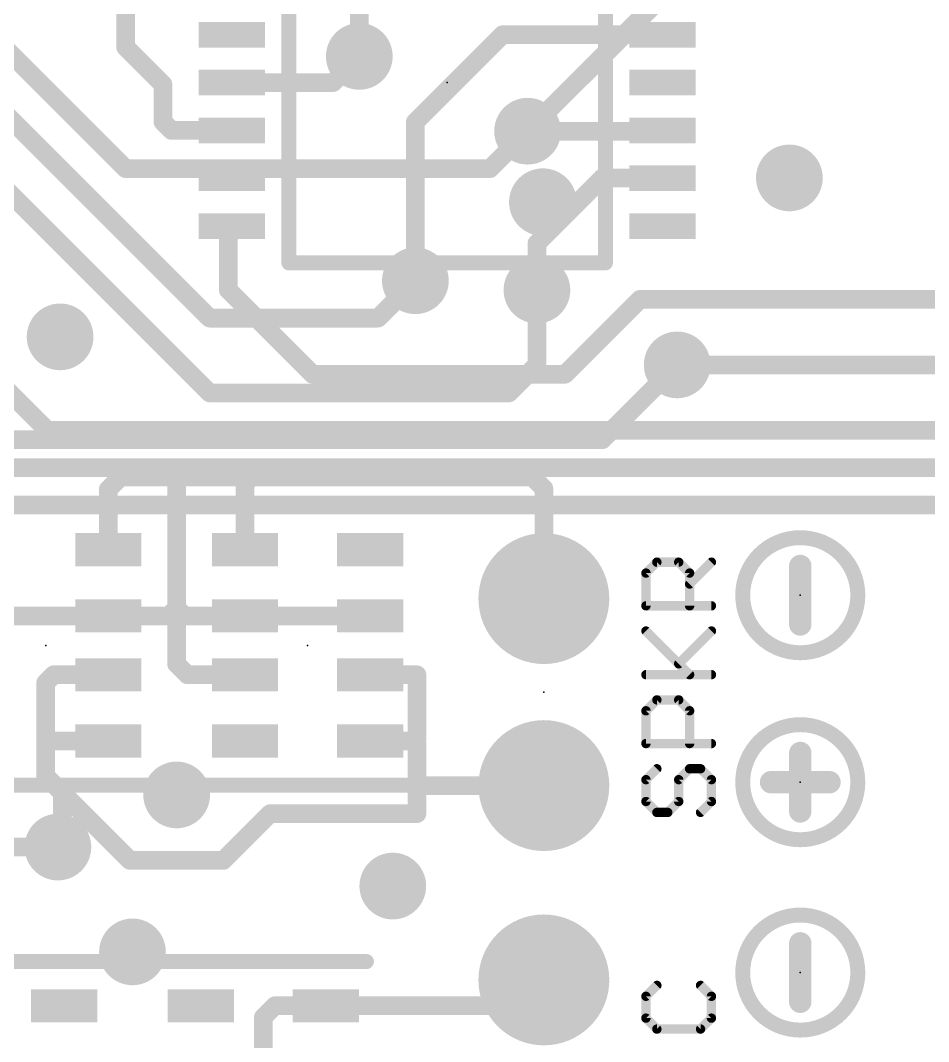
# Model space of a CAD drawing. Extents: x -0.1 to 68.7, y -0.1 to 53.5.
# Drawn here: x 32.1 to 44.44, y 21.16 to 35.03 of the extents above; entities that cross this region are included whole.
import ezdxf

# ---------------------------------------------------------------- set-up
doc = ezdxf.new("R2010")
doc.units = 0
for name, color, linetype in [('1', 12, 'CONTINUOUS'), ('16', 132, 'CONTINUOUS'), ('17', 110, 'CONTINUOUS'), ('18', 110, 'CONTINUOUS'), ('21', 40, 'CONTINUOUS'), ('23', 53, 'CONTINUOUS')]:
    doc.layers.add(name, color=color, linetype=linetype)

# ---------------------------------------------------------------- blocks, each defined once
blk = doc.blocks.new('RECT')
blk.add_solid([(-0.5, -0.5), (0.5, -0.5), (-0.5, 0.5), (0.5, 0.5)])
blk = doc.blocks.new('ROUNDP')
at = {"const_width": 0.5}
blk.add_lwpolyline([(0, -0.25, 1), (0, 0.25, 1), (0, -0.25)], format="xyb", dxfattribs=at)
blk = doc.blocks.new('ROUNDV')
at = {"const_width": 0.5}
blk.add_lwpolyline([(0, -0.25, 1), (0, 0.25, 1), (0, -0.25)], format="xyb", dxfattribs=at)

msp = doc.modelspace()

# ---------------------------------------------------------------- linework, layer by layer
at = {"layer": '1', "const_width": 0.254}
for points in [[(33.528, 34.671), (33.528, 37.592)], [(37.465, 33.655), (38.6484, 34.8384)], [(38.6484, 34.8384), (40.8218, 34.8384)], [(33.528, 34.671), (34.036, 34.163)], [(36.703, 34.544), (36.3474, 34.1884)], [(34.036, 34.163), (34.036, 33.655)], [(36.3474, 34.1884), (34.9718, 34.1884)], [(34.036, 33.655), (34.1526, 33.5384)], [(37.465, 31.496), (37.465, 33.655)], [(34.1526, 33.5384), (34.9718, 33.5384)], [(38.989, 33.528), (40.8114, 33.528)], [(40.8114, 33.528), (40.8218, 33.5384)], [(39.116, 32.004), (40.005, 32.893)], [(40.005, 32.893), (40.8172, 32.893)], [(40.8172, 32.893), (40.8218, 32.8884)], [(34.925, 32.1916), (34.9718, 32.2384)], [(34.925, 31.369), (34.925, 32.1916)], [(39.116, 31.369), (39.116, 32.004)], [(34.925, 31.369), (36.068, 30.226)], [(39.497, 30.226), (40.513, 31.242)], [(40.513, 31.242), (44.577, 31.242)], [(41.021, 30.353), (40.005, 29.337)], [(36.068, 30.226), (39.497, 30.226)], [(40.005, 29.337), (31.369, 29.337)], [(33.294, 28.663), (33.46, 28.829)], [(33.46, 28.829), (34.222, 28.829)], [(34.222, 28.829), (35.238, 28.829)], [(34.222, 27.051), (34.222, 28.829)], [(35.15, 28.741), (35.238, 28.829)], [(35.15, 27.843), (35.15, 28.741)], [(35.238, 28.829), (39.056, 28.829)], [(39.056, 28.829), (39.21, 28.675)], [(33.294, 27.843), (33.294, 28.663)], [(39.21, 28.675), (39.21, 27.178)], [(31.594, 26.943), (33.294, 26.943)], [(33.294, 26.943), (34.114, 26.943)], [(34.114, 26.943), (34.222, 27.051)], [(34.222, 26.289), (34.222, 27.051)], [(34.33, 26.943), (34.222, 27.051)], [(35.15, 26.943), (34.33, 26.943)], [(36.85, 26.943), (35.15, 26.943)], [(34.368, 26.143), (34.222, 26.289)], [(32.552, 26.143), (32.444, 26.035)], [(33.294, 26.143), (32.552, 26.143)], [(35.15, 26.143), (34.368, 26.143)], [(36.85, 26.143), (37.486, 26.143)], [(37.486, 25.273), (37.486, 26.143)], [(32.444, 26.035), (32.444, 25.273)], [(32.444, 25.273), (32.444, 24.765)], [(32.474, 25.243), (32.444, 25.273)], [(37.456, 25.243), (37.486, 25.273)], [(33.294, 25.243), (32.474, 25.243)], [(36.85, 25.243), (37.456, 25.243)], [(37.486, 25.213), (37.456, 25.243)], [(37.486, 24.638), (37.486, 25.213)], [(32.444, 24.765), (32.6685, 24.5405)], [(39.21, 24.638), (37.486, 24.638)], [(37.486, 24.257), (37.486, 24.638)], [(32.6685, 24.5405), (33.587, 23.622)], [(32.6685, 23.8625), (32.6685, 24.5405)], [(34.857, 23.622), (35.492, 24.257)], [(35.492, 24.257), (37.486, 24.257)], [(32.609, 23.803), (32.6685, 23.8625)], [(33.587, 23.622), (34.857, 23.622)], [(38.859, 21.647), (39.21, 21.998)], [(35.4, 21.49), (35.557, 21.647)], [(36.25, 21.647), (35.557, 21.647)], [(36.25, 21.647), (38.859, 21.647)], [(35.4, 20.728), (35.4, 21.49)]]:
    msp.add_lwpolyline(points, dxfattribs=at)
at = {"layer": '1', "const_width": 0.127}
for points in [[(38.6484, 34.9019, 1), (38.6484, 34.7749)], [(38.6933, 34.7935, 1), (38.6035, 34.8833)], [(40.8218, 34.7749, 1), (40.8218, 34.9019)], [(33.5729, 34.7159, 1), (33.4831, 34.6261)], [(33.4645, 34.671, 1), (33.5915, 34.671)], [(36.7479, 34.4991, 1), (36.6581, 34.5889)], [(34.0995, 34.163, 1), (33.9725, 34.163)], [(33.9911, 34.1181, 1), (34.0809, 34.2079)], [(34.9718, 34.2519, 1), (34.9718, 34.1249)], [(36.3025, 34.2333, 1), (36.3923, 34.1435)], [(36.3474, 34.1249, 1), (36.3474, 34.2519)], [(34.0809, 33.6999, 1), (33.9911, 33.6101)], [(33.9725, 33.655, 1), (34.0995, 33.655)], [(37.5285, 33.655, 1), (37.4015, 33.655)], [(37.4201, 33.6999, 1), (37.5099, 33.6101)], [(34.1526, 33.6019, 1), (34.1526, 33.4749)], [(34.1077, 33.4935, 1), (34.1975, 33.5833)], [(34.9718, 33.4749, 1), (34.9718, 33.6019)], [(38.989, 33.5915, 1), (38.989, 33.4645)], [(40.7665, 33.5729, 1), (40.8563, 33.4831)], [(40.8667, 33.4935, 1), (40.7769, 33.5833)], [(40.8114, 33.4645, 1), (40.8114, 33.5915)], [(40.005, 32.9565, 1), (40.005, 32.8295)], [(40.0499, 32.8481, 1), (39.9601, 32.9379)], [(40.8621, 32.9379, 1), (40.7723, 32.8481)], [(40.8172, 32.8295, 1), (40.8172, 32.9565)], [(40.7769, 32.8435, 1), (40.8667, 32.9333)], [(35.0167, 32.1935, 1), (34.9269, 32.2833)], [(34.9885, 32.1916, 1), (34.8615, 32.1916)], [(34.8801, 32.2365, 1), (34.9699, 32.1467)], [(39.1795, 32.004, 1), (39.0525, 32.004)], [(39.0711, 32.0489, 1), (39.1609, 31.9591)], [(34.9699, 31.4139, 1), (34.8801, 31.3241)], [(37.4015, 31.496, 1), (37.5285, 31.496)], [(34.8615, 31.369, 1), (34.9885, 31.369)], [(39.0525, 31.369, 1), (39.1795, 31.369)], [(40.513, 31.3055, 1), (40.513, 31.1785)], [(40.5579, 31.1971, 1), (40.4681, 31.2869)], [(41.0659, 30.3081, 1), (40.9761, 30.3979)], [(36.068, 30.2895, 1), (36.068, 30.1625)], [(36.0231, 30.1811, 1), (36.1129, 30.2709)], [(39.4521, 30.2709, 1), (39.5419, 30.1811)], [(39.497, 30.1625, 1), (39.497, 30.2895)], [(39.9601, 29.3819, 1), (40.0499, 29.2921)], [(40.005, 29.2735, 1), (40.005, 29.4005)], [(33.46, 28.8925, 1), (33.46, 28.7655)], [(33.5049, 28.7841, 1), (33.4151, 28.8739)], [(34.222, 28.8925, 1), (34.222, 28.7655)], [(34.2855, 28.829, 1), (34.1585, 28.829)], [(34.222, 28.7655, 1), (34.222, 28.8925)], [(35.2135, 28.741, 1), (35.0865, 28.741)], [(35.238, 28.8925, 1), (35.238, 28.7655)], [(35.2829, 28.7841, 1), (35.1931, 28.8739)], [(35.238, 28.7655, 1), (35.238, 28.8925)], [(39.1009, 28.8739, 1), (39.0111, 28.7841)], [(39.056, 28.7655, 1), (39.056, 28.8925)], [(33.3575, 28.663, 1), (33.2305, 28.663)], [(33.2491, 28.7079, 1), (33.3389, 28.6181)], [(35.1051, 28.7859, 1), (35.1949, 28.6961)], [(39.2735, 28.675, 1), (39.1465, 28.675)], [(39.1651, 28.6301, 1), (39.2549, 28.7199)], [(33.2305, 27.843, 1), (33.3575, 27.843)], [(35.0865, 27.843, 1), (35.2135, 27.843)], [(39.1465, 27.178, 1), (39.2735, 27.178)], [(33.294, 27.0065, 1), (33.294, 26.8795)], [(33.294, 26.8795, 1), (33.294, 27.0065)], [(34.0691, 26.9879, 1), (34.1589, 26.8981)], [(34.114, 26.8795, 1), (34.114, 27.0065)], [(34.2855, 27.051, 1), (34.1585, 27.051)], [(34.2669, 27.0959, 1), (34.1771, 27.0061)], [(34.1585, 27.051, 1), (34.2855, 27.051)], [(34.2669, 27.0061, 1), (34.1771, 27.0959)], [(34.33, 27.0065, 1), (34.33, 26.8795)], [(34.2851, 26.8981, 1), (34.3749, 26.9879)], [(35.15, 27.0065, 1), (35.15, 26.8795)], [(35.15, 26.8795, 1), (35.15, 27.0065)], [(36.85, 26.8795, 1), (36.85, 27.0065)], [(34.2669, 26.3339, 1), (34.1771, 26.2441)], [(32.552, 26.2065, 1), (32.552, 26.0795)], [(32.5969, 26.0981, 1), (32.5071, 26.1879)], [(33.294, 26.0795, 1), (33.294, 26.2065)], [(34.1585, 26.289, 1), (34.2855, 26.289)], [(34.368, 26.2065, 1), (34.368, 26.0795)], [(34.3231, 26.0981, 1), (34.4129, 26.1879)], [(35.15, 26.0795, 1), (35.15, 26.2065)], [(36.85, 26.2065, 1), (36.85, 26.0795)], [(37.5495, 26.143, 1), (37.4225, 26.143)], [(37.486, 26.0795, 1), (37.486, 26.2065)], [(32.5075, 26.035, 1), (32.3805, 26.035)], [(32.3991, 26.0799, 1), (32.4889, 25.9901)], [(32.5075, 25.273, 1), (32.3805, 25.273)], [(32.4889, 25.3179, 1), (32.3991, 25.2281)], [(37.5309, 25.2281, 1), (37.4411, 25.3179)], [(32.3805, 25.273, 1), (32.5075, 25.273)], [(32.474, 25.3065, 1), (32.474, 25.1795)], [(32.4291, 25.1981, 1), (32.5189, 25.2879)], [(33.294, 25.1795, 1), (33.294, 25.3065)], [(36.85, 25.3065, 1), (36.85, 25.1795)], [(37.5009, 25.2879, 1), (37.4111, 25.1981)], [(37.4111, 25.2879, 1), (37.5009, 25.1981)], [(37.5495, 25.213, 1), (37.4225, 25.213)], [(37.4225, 25.273, 1), (37.5495, 25.273)], [(37.4411, 25.1681, 1), (37.5309, 25.2579)], [(37.456, 25.1795, 1), (37.456, 25.3065)], [(32.4889, 24.8099, 1), (32.3991, 24.7201)], [(32.3805, 24.765, 1), (32.5075, 24.765)], [(37.486, 24.7015, 1), (37.486, 24.5745)], [(37.5495, 24.638, 1), (37.4225, 24.638)], [(37.4225, 24.638, 1), (37.5495, 24.638)], [(39.21, 24.5745, 1), (39.21, 24.7015)], [(32.7134, 24.5854, 1), (32.6236, 24.4956)], [(32.732, 24.5405, 1), (32.605, 24.5405)], [(32.6236, 24.4956, 1), (32.7134, 24.5854)], [(35.492, 24.3205, 1), (35.492, 24.1935)], [(35.5369, 24.2121, 1), (35.4471, 24.3019)], [(37.4225, 24.257, 1), (37.5495, 24.257)], [(37.486, 24.1935, 1), (37.486, 24.3205)], [(32.5641, 23.8479, 1), (32.6539, 23.7581)], [(32.605, 23.8625, 1), (32.732, 23.8625)], [(32.7134, 23.8176, 1), (32.6236, 23.9074)], [(33.587, 23.6855, 1), (33.587, 23.5585)], [(33.5421, 23.5771, 1), (33.6319, 23.6669)], [(34.8121, 23.6669, 1), (34.9019, 23.5771)], [(34.857, 23.5585, 1), (34.857, 23.6855)], [(39.2549, 21.9531, 1), (39.1651, 22.0429)], [(35.557, 21.7105, 1), (35.557, 21.5835)], [(35.6019, 21.6021, 1), (35.5121, 21.6919)], [(36.25, 21.7105, 1), (36.25, 21.5835)], [(36.25, 21.5835, 1), (36.25, 21.7105)], [(38.8141, 21.6919, 1), (38.9039, 21.6021)], [(38.859, 21.5835, 1), (38.859, 21.7105)], [(35.4635, 21.49, 1), (35.3365, 21.49)], [(35.3551, 21.5349, 1), (35.4449, 21.4451)]]:
    msp.add_lwpolyline(points, format="xyb", dxfattribs=at)
at = {"layer": '16', "const_width": 0.254}
for points in [[(36.703, 39.497), (36.703, 34.544)], [(27.178, 38.481), (34.671, 30.988)], [(33.528, 33.02), (28.067, 38.481)], [(38.989, 33.528), (43.18, 37.719)], [(29.464, 35.179), (34.671, 29.972)], [(38.481, 33.02), (38.989, 33.528)], [(33.528, 33.02), (38.481, 33.02)], [(36.957, 30.988), (37.465, 31.496)], [(39.116, 30.353), (39.116, 31.369)], [(34.671, 30.988), (36.957, 30.988)], [(32.466, 29.464), (31.004, 30.926)], [(38.735, 29.972), (39.116, 30.353)], [(45.339, 30.353), (41.021, 30.353)], [(38.735, 29.972), (34.671, 29.972)], [(50.927, 29.464), (32.466, 29.464)], [(51.181, 28.956), (31.623, 28.956)], [(52.07, 28.448), (30.742, 28.448)], [(28.575, 23.803), (32.609, 23.803)]]:
    msp.add_lwpolyline(points, dxfattribs=at)
at = {"layer": '16', "const_width": 0.127}
for points in [[(36.6395, 34.544, 1), (36.7665, 34.544)], [(38.9441, 33.5729, 1), (39.0339, 33.4831)], [(39.0339, 33.4831, 1), (38.9441, 33.5729)], [(33.528, 33.0835, 1), (33.528, 32.9565)], [(33.4831, 32.9751, 1), (33.5729, 33.0649)], [(38.4361, 33.0649, 1), (38.5259, 32.9751)], [(38.481, 32.9565, 1), (38.481, 33.0835)], [(37.5099, 31.4511, 1), (37.4201, 31.5409)], [(39.1795, 31.369, 1), (39.0525, 31.369)], [(34.671, 31.0515, 1), (34.671, 30.9245)], [(34.6261, 30.9431, 1), (34.7159, 31.0329)], [(36.9121, 31.0329, 1), (37.0019, 30.9431)], [(36.957, 30.9245, 1), (36.957, 31.0515)], [(39.0525, 30.353, 1), (39.1795, 30.353)], [(39.1609, 30.3081, 1), (39.0711, 30.3979)], [(41.021, 30.4165, 1), (41.021, 30.2895)], [(34.671, 30.0355, 1), (34.671, 29.9085)], [(34.6261, 29.9271, 1), (34.7159, 30.0169)], [(38.6901, 30.0169, 1), (38.7799, 29.9271)], [(38.735, 29.9085, 1), (38.735, 30.0355)], [(32.466, 29.5275, 1), (32.466, 29.4005)], [(32.4211, 29.4191, 1), (32.5109, 29.5089)], [(32.609, 23.7395, 1), (32.609, 23.8665)]]:
    msp.add_lwpolyline(points, format="xyb", dxfattribs=at)
at = {"layer": '21'}
for points, const_width in [([(35.7468, 31.7384), (35.7468, 36.6384)], 0.2032), ([(40.0468, 36.6384), (40.0468, 31.7384)], 0.2032), ([(40.0468, 31.7384), (35.7468, 31.7384)], 0.2032), ([(31.044, 28.443), (33.844, 28.443)], 0.2032), ([(34.6, 28.443), (37.4, 28.443)], 0.2032), ([(42.693, 26.8272), (42.693, 27.6209)], 0.3048), ([(40.5967, 27.5249), (40.745, 27.6732)], 0.127), ([(40.745, 27.6732), (41.0416, 27.6732)], 0.127), ([(41.0416, 27.6732), (41.1899, 27.5249)], 0.127), ([(41.1899, 27.3766), (41.4865, 27.6732)], 0.127), ([(40.5967, 27.08), (40.5967, 27.5249)], 0.127), ([(41.1899, 27.5249), (41.1899, 27.08)], 0.127), ([(41.4865, 27.08), (40.5967, 27.08)], 0.127), ([(41.1899, 26.1445), (40.5967, 26.7377)], 0.127), ([(41.0416, 26.2928), (41.4865, 26.7377)], 0.127), ([(40.5967, 26.1445), (41.4865, 26.1445)], 0.127), ([(40.5967, 25.6539), (40.745, 25.8022)], 0.127), ([(40.745, 25.8022), (41.0416, 25.8022)], 0.127), ([(41.0416, 25.8022), (41.1899, 25.6539)], 0.127), ([(40.5967, 25.209), (40.5967, 25.6539)], 0.127), ([(41.1899, 25.6539), (41.1899, 25.209)], 0.127), ([(41.4865, 25.209), (40.5967, 25.209)], 0.127), ([(42.693, 24.2872), (42.693, 25.0809)], 0.3048), ([(40.745, 24.8666), (40.5967, 24.7183)], 0.127), ([(41.0416, 24.7183), (41.1899, 24.8666)], 0.127), ([(41.1899, 24.8666), (41.3382, 24.8666)], 0.127), ([(41.3382, 24.8666), (41.4865, 24.7183)], 0.127), ([(43.0898, 24.684), (42.2962, 24.684)], 0.3048), ([(33.844, 24.643), (31.044, 24.643)], 0.2032), ([(37.4, 24.643), (34.6, 24.643)], 0.2032), ([(40.5967, 24.7183), (40.5967, 24.4217)], 0.127), ([(41.0416, 24.4217), (41.0416, 24.7183)], 0.127), ([(41.4865, 24.7183), (41.4865, 24.4217)], 0.127), ([(40.5967, 24.4217), (40.745, 24.2735)], 0.127), ([(40.8933, 24.2735), (41.0416, 24.4217)], 0.127), ([(41.4865, 24.4217), (41.3382, 24.2735)], 0.127), ([(40.745, 24.2735), (40.8933, 24.2735)], 0.127), ([(42.693, 21.7012), (42.693, 22.4949)], 0.3048), ([(30.444, 22.247), (33.244, 22.247)], 0.2032), ([(34, 22.247), (36.8, 22.247)], 0.2032), ([(40.745, 21.9235), (40.5967, 21.7752)], 0.127), ([(41.4865, 21.7752), (41.3382, 21.9235)], 0.127), ([(40.5967, 21.7752), (40.5967, 21.4786)], 0.127), ([(41.4865, 21.4786), (41.4865, 21.7752)], 0.127), ([(40.5967, 21.4786), (40.745, 21.3303)], 0.127), ([(41.3382, 21.3303), (41.4865, 21.4786)], 0.127), ([(40.745, 21.3303), (41.3382, 21.3303)], 0.127)]:
    msp.add_lwpolyline(points, dxfattribs=dict(at, const_width=const_width))
for points, const_width in [([(39.1968, 32.3336, 1), (39.1968, 32.7932, 1), (39.1968, 32.3336)], 0.4596), ([(35.7468, 31.7892, 1), (35.7468, 31.6876)], 0.1016), ([(35.696, 31.7384, 1), (35.7976, 31.7384)], 0.1016), ([(39.996, 31.7384, 1), (40.0976, 31.7384)], 0.1016), ([(40.0468, 31.6876, 1), (40.0468, 31.7892)], 0.1016), ([(33.844, 28.3922, 1), (33.844, 28.4938)], 0.1016), ([(34.6, 28.4938, 1), (34.6, 28.3922)], 0.1016), ([(37.4, 28.3922, 1), (37.4, 28.4938)], 0.1016), ([(42.693, 26.4423, 1), (42.693, 28.0057, 1), (42.693, 26.4423)], 0.2032), ([(42.7692, 27.6209, 1), (42.6168, 27.6209)], 0.1524), ([(40.745, 27.7049, 1), (40.745, 27.6414)], 0.0635), ([(40.7675, 27.6507, 1), (40.7226, 27.6956)], 0.0635), ([(41.0641, 27.6956, 1), (41.0192, 27.6507)], 0.0635), ([(41.0416, 27.6414, 1), (41.0416, 27.7049)], 0.0635), ([(41.509, 27.6507, 1), (41.464, 27.6956)], 0.0635), ([(40.6285, 27.5249, 1), (40.565, 27.5249)], 0.0635), ([(40.5743, 27.5473, 1), (40.6192, 27.5024)], 0.0635), ([(41.2217, 27.5249, 1), (41.1582, 27.5249)], 0.0635), ([(41.1675, 27.5024, 1), (41.2124, 27.5473)], 0.0635), ([(41.1675, 27.3991, 1), (41.2124, 27.3541)], 0.0635), ([(40.5967, 27.1118, 1), (40.5967, 27.0483)], 0.0635), ([(40.565, 27.08, 1), (40.6285, 27.08)], 0.0635), ([(41.1582, 27.08, 1), (41.2217, 27.08)], 0.0635), ([(41.4865, 27.0483, 1), (41.4865, 27.1118)], 0.0635), ([(40.6192, 26.7601, 1), (40.5743, 26.7152)], 0.0635), ([(41.509, 26.7152, 1), (41.464, 26.7601)], 0.0635), ([(42.6168, 26.8272, 1), (42.7692, 26.8272)], 0.1524), ([(41.0192, 26.3152, 1), (41.0641, 26.2703)], 0.0635), ([(40.5967, 26.1762, 1), (40.5967, 26.1127)], 0.0635), ([(41.1675, 26.122, 1), (41.2124, 26.1669)], 0.0635), ([(41.4865, 26.1127, 1), (41.4865, 26.1762)], 0.0635), ([(40.745, 25.8339, 1), (40.745, 25.7704)], 0.0635), ([(40.7675, 25.7797, 1), (40.7226, 25.8246)], 0.0635), ([(41.0641, 25.8246, 1), (41.0192, 25.7797)], 0.0635), ([(41.0416, 25.7704, 1), (41.0416, 25.8339)], 0.0635), ([(40.6285, 25.6539, 1), (40.565, 25.6539)], 0.0635), ([(40.5743, 25.6763, 1), (40.6192, 25.6314)], 0.0635), ([(41.2217, 25.6539, 1), (41.1582, 25.6539)], 0.0635), ([(41.1675, 25.6314, 1), (41.2124, 25.6763)], 0.0635), ([(42.693, 23.9023, 1), (42.693, 25.4657, 1), (42.693, 23.9023)], 0.2032), ([(40.5967, 25.2407, 1), (40.5967, 25.1772)], 0.0635), ([(41.4865, 25.1772, 1), (41.4865, 25.2407)], 0.0635), ([(40.565, 25.209, 1), (40.6285, 25.209)], 0.0635), ([(41.1582, 25.209, 1), (41.2217, 25.209)], 0.0635), ([(42.7692, 25.0809, 1), (42.6168, 25.0809)], 0.1524), ([(40.7675, 24.8442, 1), (40.7226, 24.8891)], 0.0635), ([(41.1899, 24.8984, 1), (41.1899, 24.8349)], 0.0635), ([(41.2124, 24.8442, 1), (41.1675, 24.8891)], 0.0635), ([(41.3607, 24.8891, 1), (41.3158, 24.8442)], 0.0635), ([(41.3382, 24.8349, 1), (41.3382, 24.8984)], 0.0635), ([(42.2962, 24.7602, 1), (42.2962, 24.6078)], 0.1524), ([(43.0898, 24.6078, 1), (43.0898, 24.7602)], 0.1524), ([(33.844, 24.5922, 1), (33.844, 24.6938)], 0.1016), ([(34.6, 24.6938, 1), (34.6, 24.5922)], 0.1016), ([(37.4, 24.5922, 1), (37.4, 24.6938)], 0.1016), ([(40.6285, 24.7183, 1), (40.565, 24.7183)], 0.0635), ([(40.5743, 24.7408, 1), (40.6192, 24.6959)], 0.0635), ([(41.0734, 24.7183, 1), (41.0099, 24.7183)], 0.0635), ([(41.0192, 24.7408, 1), (41.0641, 24.6959)], 0.0635), ([(41.5183, 24.7183, 1), (41.4547, 24.7183)], 0.0635), ([(41.464, 24.6959, 1), (41.509, 24.7408)], 0.0635), ([(40.565, 24.4217, 1), (40.6285, 24.4217)], 0.0635), ([(40.6192, 24.4442, 1), (40.5743, 24.3993)], 0.0635), ([(41.0099, 24.4217, 1), (41.0734, 24.4217)], 0.0635), ([(41.0641, 24.3993, 1), (41.0192, 24.4442)], 0.0635), ([(41.4547, 24.4217, 1), (41.5183, 24.4217)], 0.0635), ([(41.509, 24.3993, 1), (41.464, 24.4442)], 0.0635), ([(40.745, 24.3052, 1), (40.745, 24.2417)], 0.0635), ([(40.7226, 24.251, 1), (40.7675, 24.2959)], 0.0635), ([(40.8709, 24.2959, 1), (40.9158, 24.251)], 0.0635), ([(40.8933, 24.2417, 1), (40.8933, 24.3052)], 0.0635), ([(41.3158, 24.2959, 1), (41.3607, 24.251)], 0.0635), ([(42.6168, 24.2872, 1), (42.7692, 24.2872)], 0.1524), ([(42.693, 21.3163, 1), (42.693, 22.8797, 1), (42.693, 21.3163)], 0.2032), ([(42.7692, 22.4949, 1), (42.6168, 22.4949)], 0.1524), ([(33.244, 22.1962, 1), (33.244, 22.2978)], 0.1016), ([(34, 22.2978, 1), (34, 22.1962)], 0.1016), ([(36.8, 22.1962, 1), (36.8, 22.2978)], 0.1016), ([(40.7675, 21.9011, 1), (40.7226, 21.946)], 0.0635), ([(41.3607, 21.946, 1), (41.3158, 21.9011)], 0.0635), ([(40.6285, 21.7752, 1), (40.565, 21.7752)], 0.0635), ([(40.5743, 21.7977, 1), (40.6192, 21.7528)], 0.0635), ([(41.5183, 21.7752, 1), (41.4547, 21.7752)], 0.0635), ([(41.464, 21.7528, 1), (41.509, 21.7977)], 0.0635), ([(42.6168, 21.7012, 1), (42.7692, 21.7012)], 0.1524), ([(40.565, 21.4786, 1), (40.6285, 21.4786)], 0.0635), ([(40.6192, 21.5011, 1), (40.5743, 21.4562)], 0.0635), ([(41.4547, 21.4786, 1), (41.5183, 21.4786)], 0.0635), ([(41.509, 21.4562, 1), (41.464, 21.5011)], 0.0635), ([(40.745, 21.3621, 1), (40.745, 21.2986)], 0.0635), ([(40.7226, 21.3079, 1), (40.7675, 21.3528)], 0.0635), ([(41.3158, 21.3528, 1), (41.3607, 21.3079)], 0.0635), ([(41.3382, 21.2986, 1), (41.3382, 21.3621)], 0.0635)]:
    msp.add_lwpolyline(points, format="xyb", dxfattribs=dict(at, const_width=const_width))
at = {"layer": '23'}
for p in [(37.8968, 34.1884), (42.693, 27.224), (32.444, 26.543), (36, 26.543), (39.21, 25.908), (42.693, 24.684), (42.693, 22.098)]:
    msp.add_point(p, dxfattribs=at)

# ---------------------------------------------------------------- block references
at = {"layer": '1', "yscale": 0.9}
for p, xscale, rotation in [((34.9718, 34.8384), 0.35, 270), ((40.8218, 34.8384), 0.35, 90), ((34.9718, 34.1884), 0.35, 270), ((40.8218, 34.1884), 0.35, 90), ((34.9718, 33.5384), 0.35, 270), ((40.8218, 33.5384), 0.35, 90), ((34.9718, 32.8884), 0.35, 270), ((40.8218, 32.8884), 0.35, 90), ((34.9718, 32.2384), 0.35, 270), ((40.8218, 32.2384), 0.35, 90), ((33.294, 27.843), 0.45, 90), ((35.15, 27.843), 0.45, 90), ((36.85, 27.843), 0.45, 90), ((33.294, 26.943), 0.45, 90), ((35.15, 26.943), 0.45, 90), ((36.85, 26.943), 0.45, 90), ((33.294, 26.143), 0.45, 90), ((35.15, 26.143), 0.45, 90), ((36.85, 26.143), 0.45, 90), ((33.294, 25.243), 0.45, 90), ((35.15, 25.243), 0.45, 90), ((36.85, 25.243), 0.45, 90), ((32.694, 21.647), 0.45, 270), ((34.55, 21.647), 0.45, 90), ((36.25, 21.647), 0.45, 90)]:
    msp.add_blockref('RECT', p, dxfattribs=dict(at, xscale=xscale, rotation=rotation))
at = {"layer": '17', "xscale": 1.778, "yscale": 1.778}
for p in [(39.21, 27.178), (39.21, 27.178), (39.21, 24.638), (39.21, 24.638)]:
    msp.add_blockref('ROUNDP', p, dxfattribs=at)
at = {"layer": '17', "xscale": 1.778, "yscale": 1.778, "rotation": 180}
msp.add_blockref('ROUNDP', (39.21, 21.998), dxfattribs=at)
msp.add_blockref('ROUNDP', (39.21, 21.998), dxfattribs=at)
at = {"layer": '18', "xscale": 0.9064, "yscale": 0.9064}
for p in [(36.703, 34.544), (36.703, 34.544), (38.989, 33.528), (38.989, 33.528), (42.545, 32.893), (42.545, 32.893), (37.465, 31.496), (37.465, 31.496), (39.116, 31.369), (39.116, 31.369), (32.639, 30.734), (32.639, 30.734), (41.021, 30.353), (41.021, 30.353), (34.222, 24.511), (34.222, 24.511), (32.609, 23.803), (32.609, 23.803), (37.158, 23.273), (37.158, 23.273), (33.622, 22.379), (33.622, 22.379)]:
    msp.add_blockref('ROUNDV', p, dxfattribs=at)

doc.saveas('drawing.dxf')
